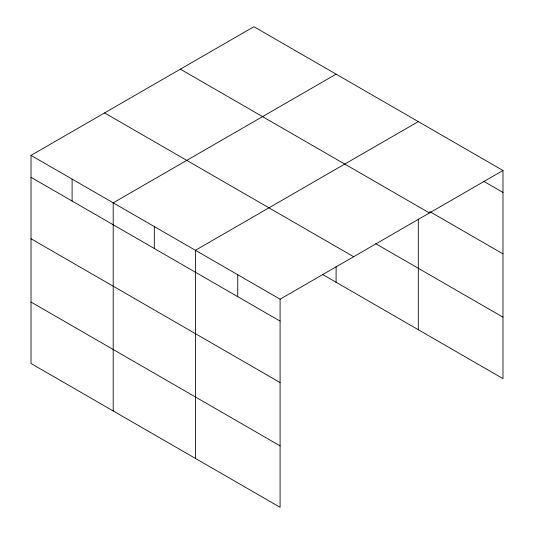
<?xml version="1.0" encoding="UTF-8"?>
<svg xmlns="http://www.w3.org/2000/svg" width="534" height="534" viewBox="0 0 534 534"><rect width="100%" height="100%" fill="white"/><g stroke="black" fill="none" stroke-linecap="round" stroke-linejoin="round"><path stroke-width="0.8" d="M322.409 274.356L502.981 378.613L502.981 170.5L253.91 26.7L31.019 155.387L31.019 363.5L280.09 507.3L280.09 299.187L31.019 155.387M336.106 74.153L113.208 202.84L113.208 410.953M418.302 121.605L195.404 250.299L195.404 458.406M280.09 299.187L502.981 170.5M483.604 181.24L502.981 192.427M429.783 211.604L502.981 253.864M180.358 69.166L429.429 212.966M375.762 243.718L502.981 317.169M104.571 112.921L353.641 256.721M31.019 177.308L280.09 321.114M31.019 238.751L280.09 382.551M31.019 302.057L280.09 445.857M418.302 219.134L418.302 329.718M336.106 266.493L336.106 282.266M237.743 274.743L237.743 296.664M154.306 226.57L154.306 248.49M72.11 179.117L72.11 201.038"/></g></svg>
